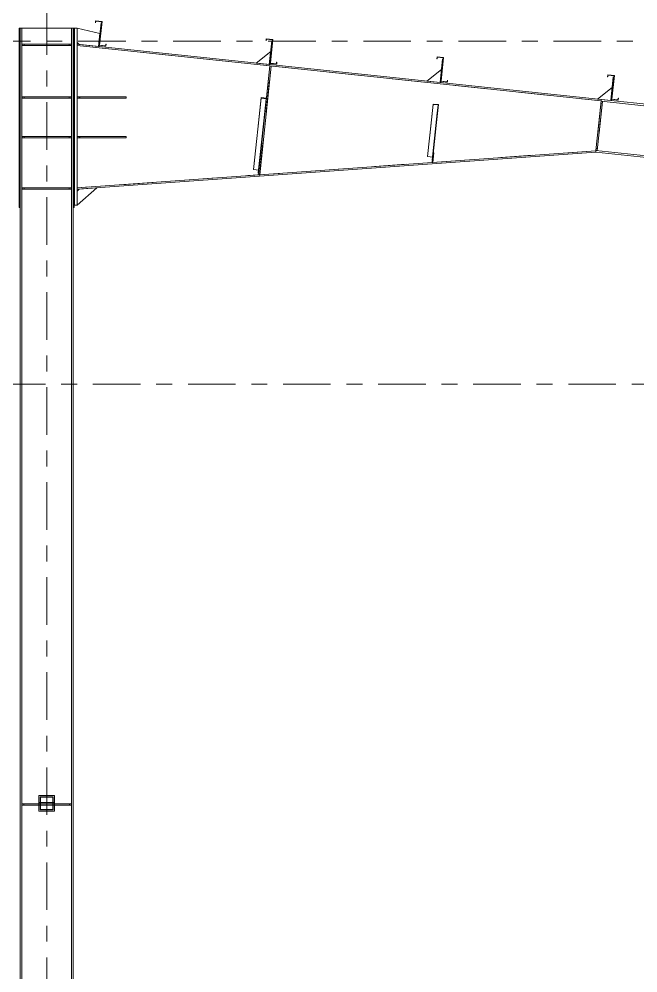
# Model space of a CAD drawing. Header units: millimetres. Extents: x -79 to 743, y -408 to 166.
# Drawn here: x 320.4 to 359.5, y -317.4 to -257.2 of the extents above; entities that cross this region are included whole.
import ezdxf

# ---------------------------------------------------------------- set-up
doc = ezdxf.new("R2010")
doc.units = ezdxf.units.MM
for name, pattern in [('XKITLINE00', [0]), ('XKITLINE02', [4, 2, -2]), ('XKITLINE03', [6, 3, -1, 1, -1])]:
    doc.linetypes.add(name, pattern=pattern)
doc.layers.add('Part', color=2, linetype='Continuous', lineweight=0)
doc.layers.add('S-grid', color=1, linetype='Continuous', lineweight=0)

# ---------------------------------------------------------------- blocks, each defined once
blk = doc.blocks.new('*A260')
at = {"layer": 'Part'}
blk.add_hatch(color=3, dxfattribs=at).paths.add_polyline_path([(335.697, -262.166), (335.701, -262.133), (336.032, -262.168), (335.964, -262.813), (335.948, -262.812), (336.012, -262.199)], flags=17)
blk = doc.blocks.new('*A261')
at = {"layer": 'Part'}
blk.add_hatch(color=3, dxfattribs=at).paths.add_polyline_path([(346.549, -262.563), (346.552, -262.537), (346.883, -262.572), (346.828, -263.093), (346.812, -263.091), (346.864, -262.596)], flags=17)
blk = doc.blocks.new('*A272')
at = {"layer": 'Part'}
h = blk.add_hatch(color=3, dxfattribs=at)
h.paths.add_polyline_path([(321.751, -307.105), (321.751, -306.272), (322.584, -306.272), (322.584, -307.105)], flags=17)
h.paths.add_polyline_path([(321.784, -306.305), (321.784, -307.072), (322.551, -307.072), (322.551, -306.305)])
blk = doc.blocks.new('*A291')
at = {"layer": 'Part'}
blk.add_hatch(color=3, dxfattribs=at).paths.add_polyline_path([(358.213, -262.267), (358.224, -262.157), (358.239, -262.159), (358.226, -262.283), (357.812, -262.239), (357.969, -260.746), (357.585, -260.706), (357.573, -260.815), (357.558, -260.813), (357.571, -260.689), (357.986, -260.733), (357.828, -262.226)], flags=17)
blk = doc.blocks.new('*A292')
at = {"layer": 'Part'}
blk.add_hatch(color=3, dxfattribs=at).paths.add_polyline_path([(358.213, -262.267), (358.224, -262.157), (358.239, -262.159), (358.226, -262.283), (357.812, -262.239), (357.969, -260.746), (357.585, -260.706), (357.573, -260.815), (357.558, -260.813), (357.571, -260.689), (357.986, -260.733), (357.828, -262.226)], flags=17)
blk = doc.blocks.new('*A293')
at = {"layer": 'Part'}
blk.add_hatch(color=3, dxfattribs=at).paths.add_polyline_path([(347.439, -261.13), (347.451, -261.021), (347.466, -261.022), (347.452, -261.147), (347.038, -261.103), (347.196, -259.61), (346.811, -259.569), (346.8, -259.679), (346.785, -259.677), (346.798, -259.553), (347.212, -259.596), (347.055, -261.09)], flags=17)
blk = doc.blocks.new('*A294')
at = {"layer": 'Part'}
blk.add_hatch(color=3, dxfattribs=at).paths.add_polyline_path([(347.439, -261.13), (347.451, -261.021), (347.466, -261.022), (347.452, -261.147), (347.038, -261.103), (347.196, -259.61), (346.811, -259.569), (346.8, -259.679), (346.785, -259.677), (346.798, -259.553), (347.212, -259.596), (347.055, -261.09)], flags=17)
blk = doc.blocks.new('*A295')
at = {"layer": 'Part'}
blk.add_hatch(color=3, dxfattribs=at).paths.add_polyline_path([(336.666, -259.994), (336.677, -259.885), (336.692, -259.886), (336.679, -260.01), (336.264, -259.967), (336.422, -258.473), (336.037, -258.433), (336.026, -258.542), (336.011, -258.541), (336.024, -258.416), (336.438, -258.46), (336.281, -259.953)], flags=17)
blk = doc.blocks.new('*A296')
at = {"layer": 'Part'}
blk.add_hatch(color=3, dxfattribs=at).paths.add_polyline_path([(336.666, -259.994), (336.677, -259.885), (336.692, -259.886), (336.679, -260.01), (336.264, -259.967), (336.422, -258.473), (336.037, -258.433), (336.026, -258.542), (336.011, -258.541), (336.024, -258.416), (336.438, -258.46), (336.281, -259.953)], flags=17)
blk = doc.blocks.new('*A297')
at = {"layer": 'Part'}
blk.add_hatch(color=3, dxfattribs=at).paths.add_polyline_path([(325.892, -258.858), (325.903, -258.748), (325.918, -258.75), (325.905, -258.874), (325.491, -258.83), (325.648, -257.337), (325.264, -257.296), (325.252, -257.406), (325.237, -257.404), (325.251, -257.28), (325.665, -257.324), (325.507, -258.817)], flags=17)
blk = doc.blocks.new('*A298')
at = {"layer": 'Part'}
blk.add_hatch(color=3, dxfattribs=at).paths.add_polyline_path([(325.892, -258.858), (325.903, -258.748), (325.918, -258.75), (325.905, -258.874), (325.491, -258.83), (325.648, -257.337), (325.264, -257.296), (325.252, -257.406), (325.237, -257.404), (325.251, -257.28), (325.665, -257.324), (325.507, -258.817)], flags=17)
blk = doc.blocks.new('*A1016')
at = {"layer": 'S-grid', "color": 1, "linetype": 'XKITLINE03', "lineweight": 0}
blk.add_line((234.152, -258.564), (410.183, -258.564), dxfattribs=at)
blk = doc.blocks.new('*A1017')
at = {"layer": 'S-grid', "color": 1, "linetype": 'XKITLINE03', "lineweight": 0}
blk.add_line((-34.916, -280.23), (524.159, -280.23), dxfattribs=at)
blk = doc.blocks.new('*A1292')
at = {"layer": 'S-grid', "color": 1, "linetype": 'XKITLINE03', "lineweight": 0}
blk.add_line((322.167, -373.42), (322.167, -231.897), dxfattribs=at)
blk = doc.blocks.new('*A1296')
at = {"layer": 'Part', "color": 7, "linetype": 'XKITLINE02', "lineweight": 0}
for p, q in [((357.155, -262.363), (356.828, -265.462)), ((357.158, -262.338), (357.167, -262.255)), ((429.8, -269.916), (429.451, -273.231)), ((422.095, -272.455), (421.763, -272.42)), ((422.106, -272.348), (421.775, -272.313))]:
    blk.add_line(p, q, dxfattribs=at)
at = {"layer": 'Part', "color": 2, "linetype": 'XKITLINE00', "lineweight": 0}
for p, q in [((357.158, -262.338), (357.155, -262.363)), ((429.789, -270.024), (357.155, -262.363)), ((357.167, -262.255), (429.8, -269.916)), ((356.828, -265.462), (356.817, -265.57)), ((421.763, -272.42), (356.817, -265.57)), ((421.775, -272.313), (356.828, -265.462)), ((429.451, -273.231), (422.095, -272.455)), ((429.462, -273.124), (422.106, -272.348))]:
    blk.add_line(p, q, dxfattribs=at)
blk = doc.blocks.new('*A1342')
at = {"layer": 'Part', "color": 2, "linetype": 'XKITLINE00', "lineweight": 0}
for p, q in [((320.501, -257.746), (323.834, -257.746)), ((320.609, -257.746), (320.609, -306.73)), ((323.726, -257.746), (323.726, -306.73)), ((320.501, -269.08), (320.501, -355.272)), ((323.834, -269.08), (323.834, -355.272)), ((320.609, -306.814), (320.609, -355.272)), ((323.726, -306.814), (323.726, -355.272))]:
    blk.add_line(p, q, dxfattribs=at)
at = {"layer": 'Part', "color": 7, "linetype": 'XKITLINE02', "lineweight": 0}
for p, q in [((320.501, -269.08), (320.501, -257.746)), ((323.834, -257.746), (323.834, -269.08)), ((320.609, -306.73), (320.609, -306.814)), ((323.726, -306.73), (323.726, -306.814))]:
    blk.add_line(p, q, dxfattribs=at)
blk = doc.blocks.new('*A1343')
at = {"layer": 'Part', "color": 2, "linetype": 'XKITLINE00', "lineweight": 0}
for p, q in [((324.084, -267.83), (356.811, -265.487)), ((356.817, -265.57), (324.09, -267.913)), ((356.811, -265.487), (356.817, -265.57)), ((324.084, -267.83), (324.09, -267.913))]:
    blk.add_line(p, q, dxfattribs=at)
blk = doc.blocks.new('*A1344')
at = {"layer": 'Part', "color": 2, "linetype": 'XKITLINE00', "lineweight": 0}
for p, q in [((324.084, -258.85), (324.093, -258.767)), ((357.158, -262.338), (324.084, -258.85)), ((357.167, -262.255), (324.093, -258.767)), ((357.167, -262.255), (357.158, -262.338))]:
    blk.add_line(p, q, dxfattribs=at)
blk = doc.blocks.new('*A1345')
at = {"layer": 'Part', "color": 7, "linetype": 'XKITLINE02', "lineweight": 0}
for p, q in [((324.084, -267.83), (324.084, -258.85)), ((324.084, -258.85), (357.158, -262.338)), ((357.158, -262.338), (356.826, -265.486)), ((356.811, -265.487), (324.084, -267.83))]:
    blk.add_line(p, q, dxfattribs=at)
at = {"layer": 'Part', "color": 2, "linetype": 'XKITLINE00', "lineweight": 0}
blk.add_line((356.826, -265.486), (356.811, -265.487), dxfattribs=at)
blk = doc.blocks.new('*A1346')
at = {"layer": 'Part', "color": 2, "linetype": 'XKITLINE00', "lineweight": 0}
for p, q in [((325.528, -258.08), (324.084, -257.746)), ((324.208, -258.779), (324.084, -258.641))]:
    blk.add_line(p, q, dxfattribs=at)
at = {"layer": 'Part', "color": 7, "linetype": 'XKITLINE02', "lineweight": 0}
for p, q in [((324.084, -258.641), (324.084, -257.746)), ((325.528, -258.08), (325.441, -258.909)), ((325.441, -258.909), (324.208, -258.779))]:
    blk.add_line(p, q, dxfattribs=at)
blk = doc.blocks.new('*A1347')
at = {"layer": 'Part', "color": 2, "linetype": 'XKITLINE00', "lineweight": 0}
for p, q in [((320.617, -262.08), (323.717, -262.08)), ((320.617, -262.08), (320.617, -262.163)), ((323.717, -262.163), (320.617, -262.163)), ((323.717, -262.08), (323.717, -262.163))]:
    blk.add_line(p, q, dxfattribs=at)
at = {"layer": 'Part', "color": 7, "linetype": 'XKITLINE02', "lineweight": 0}
for p, q in [((320.742, -262.163), (320.742, -262.08)), ((323.592, -262.163), (323.592, -262.08))]:
    blk.add_line(p, q, dxfattribs=at)
blk = doc.blocks.new('*A1348')
at = {"layer": 'Part', "color": 7, "linetype": 'XKITLINE02', "lineweight": 0}
for p, q in [((323.717, -262.08), (320.617, -262.08)), ((320.617, -262.163), (320.617, -262.08)), ((323.717, -262.163), (320.617, -262.163)), ((320.742, -262.08), (320.742, -262.163)), ((323.592, -262.163), (323.592, -262.08)), ((323.717, -262.08), (323.717, -262.163))]:
    blk.add_line(p, q, dxfattribs=at)
blk = doc.blocks.new('*A1349')
at = {"layer": 'Part', "color": 2, "linetype": 'XKITLINE00', "lineweight": 0}
for p, q in [((320.617, -264.58), (323.717, -264.58)), ((320.617, -264.58), (320.617, -264.663)), ((323.717, -264.663), (320.617, -264.663)), ((323.717, -264.58), (323.717, -264.663))]:
    blk.add_line(p, q, dxfattribs=at)
at = {"layer": 'Part', "color": 7, "linetype": 'XKITLINE02', "lineweight": 0}
for p, q in [((320.742, -264.663), (320.742, -264.58)), ((323.592, -264.663), (323.592, -264.58))]:
    blk.add_line(p, q, dxfattribs=at)
blk = doc.blocks.new('*A1350')
at = {"layer": 'Part', "color": 7, "linetype": 'XKITLINE02', "lineweight": 0}
for p, q in [((323.717, -264.58), (320.617, -264.58)), ((320.617, -264.663), (320.617, -264.58)), ((323.717, -264.663), (320.617, -264.663)), ((320.742, -264.58), (320.742, -264.663)), ((323.592, -264.663), (323.592, -264.58)), ((323.717, -264.58), (323.717, -264.663))]:
    blk.add_line(p, q, dxfattribs=at)
blk = doc.blocks.new('*A1351')
at = {"layer": 'Part', "color": 2, "linetype": 'XKITLINE00', "lineweight": 0}
for p, q in [((327.184, -262.08), (324.084, -262.08)), ((327.184, -262.163), (324.084, -262.163)), ((324.251, -262.163), (324.251, -262.08)), ((327.184, -262.08), (327.184, -262.163))]:
    blk.add_line(p, q, dxfattribs=at)
at = {"layer": 'Part', "color": 7, "linetype": 'XKITLINE02', "lineweight": 0}
for p, q in [((324.084, -262.08), (324.084, -262.163)), ((324.209, -262.163), (324.209, -262.08))]:
    blk.add_line(p, q, dxfattribs=at)
blk = doc.blocks.new('*A1352')
at = {"layer": 'Part', "color": 2, "linetype": 'XKITLINE00', "lineweight": 0}
for p, q in [((327.184, -264.58), (324.084, -264.58)), ((327.184, -264.663), (324.084, -264.663)), ((324.251, -264.663), (324.251, -264.58)), ((327.184, -264.58), (327.184, -264.663))]:
    blk.add_line(p, q, dxfattribs=at)
at = {"layer": 'Part', "color": 7, "linetype": 'XKITLINE02', "lineweight": 0}
for p, q in [((324.084, -264.58), (324.084, -264.663)), ((324.209, -264.663), (324.209, -264.58))]:
    blk.add_line(p, q, dxfattribs=at)
blk = doc.blocks.new('*A1353')
at = {"layer": 'Part', "color": 7, "linetype": 'XKITLINE02', "lineweight": 0}
for p, q in [((324.084, -262.163), (324.084, -262.08)), ((324.084, -262.08), (327.184, -262.08)), ((327.184, -262.163), (324.084, -262.163)), ((324.209, -262.163), (324.209, -262.08)), ((324.251, -262.163), (324.251, -262.08)), ((327.184, -262.163), (327.184, -262.08))]:
    blk.add_line(p, q, dxfattribs=at)
blk = doc.blocks.new('*A1354')
at = {"layer": 'Part', "color": 7, "linetype": 'XKITLINE02', "lineweight": 0}
for p, q in [((324.084, -264.663), (324.084, -264.58)), ((324.084, -264.58), (327.184, -264.58)), ((327.184, -264.663), (324.084, -264.663)), ((324.209, -264.663), (324.209, -264.58)), ((324.251, -264.663), (324.251, -264.58)), ((327.184, -264.663), (327.184, -264.58))]:
    blk.add_line(p, q, dxfattribs=at)
blk = doc.blocks.new('*A1355')
at = {"layer": 'Part', "color": 2, "linetype": 'XKITLINE00', "lineweight": 0}
for p, q in [((325.331, -267.824), (324.084, -268.913)), ((324.209, -267.905), (324.084, -268.039))]:
    blk.add_line(p, q, dxfattribs=at)
at = {"layer": 'Part', "color": 7, "linetype": 'XKITLINE02', "lineweight": 0}
for p, q in [((325.331, -267.824), (324.209, -267.905)), ((324.084, -268.039), (324.084, -268.913))]:
    blk.add_line(p, q, dxfattribs=at)
blk = doc.blocks.new('*A1361')
at = {"layer": 'Part', "color": 2, "linetype": 'XKITLINE00', "lineweight": 0}
for p, q in [((335.697, -262.166), (335.221, -266.68)), ((336.032, -262.168), (335.569, -266.563)), ((335.697, -262.166), (335.701, -262.133)), ((336.012, -262.199), (335.697, -262.166)), ((335.701, -262.133), (336.032, -262.168)), ((335.948, -262.812), (336.012, -262.199)), ((335.948, -262.812), (335.519, -266.875)), ((335.948, -262.812), (335.964, -262.813)), ((335.221, -266.68), (335.536, -266.713)), ((335.519, -266.875), (335.536, -266.876))]:
    blk.add_line(p, q, dxfattribs=at)
at = {"layer": 'Part', "color": 7, "linetype": 'XKITLINE02', "lineweight": 0}
for p, q in [((335.554, -266.706), (335.222, -266.671)), ((335.569, -266.563), (335.536, -266.876))]:
    blk.add_line(p, q, dxfattribs=at)
blk = doc.blocks.new('*A1362')
at = {"layer": 'Part', "color": 7, "linetype": 'XKITLINE02', "lineweight": 0}
for p, q in [((335.701, -262.133), (335.221, -266.68)), ((336.012, -262.199), (335.519, -266.875)), ((335.536, -266.876), (336.032, -262.168)), ((335.221, -266.68), (335.536, -266.713)), ((335.222, -266.671), (335.554, -266.706)), ((335.519, -266.875), (335.536, -266.876))]:
    blk.add_line(p, q, dxfattribs=at)
blk = doc.blocks.new('*A1363')
at = {"layer": 'Part', "color": 2, "linetype": 'XKITLINE00', "lineweight": 0}
blk.add_line((336.302, -259.217), (335.386, -259.958), dxfattribs=at)
at = {"layer": 'Part', "color": 7, "linetype": 'XKITLINE02', "lineweight": 0}
for p, q in [((336.214, -260.045), (336.302, -259.217)), ((335.386, -259.958), (336.214, -260.045))]:
    blk.add_line(p, q, dxfattribs=at)
blk = doc.blocks.new('*A1364')
at = {"layer": 'Part', "color": 2, "linetype": 'XKITLINE00', "lineweight": 0}
for p, q in [((336.372, -258.554), (336.214, -260.045)), ((336.413, -258.558), (336.372, -258.554)), ((336.264, -259.967), (336.256, -260.05))]:
    blk.add_line(p, q, dxfattribs=at)
at = {"layer": 'Part', "color": 7, "linetype": 'XKITLINE02', "lineweight": 0}
for p, q in [((336.264, -259.967), (336.413, -258.558)), ((336.256, -260.05), (336.214, -260.045))]:
    blk.add_line(p, q, dxfattribs=at)
blk = doc.blocks.new('*A1365')
at = {"layer": 'Part', "color": 7, "linetype": 'XKITLINE02', "lineweight": 0}
for p, q in [((336.247, -260.132), (335.521, -267.011)), ((335.604, -267.02), (336.33, -260.141)), ((336.33, -260.141), (336.247, -260.132)), ((335.521, -267.011), (335.604, -267.02)), ((335.535, -266.887), (335.617, -266.896))]:
    blk.add_line(p, q, dxfattribs=at)
blk = doc.blocks.new('*A1366')
at = {"layer": 'Part', "color": 2, "linetype": 'XKITLINE00', "lineweight": 0}
for p, q in [((336.33, -260.141), (335.606, -267.005)), ((336.247, -260.132), (336.032, -262.168)), ((335.569, -266.563), (335.521, -267.011))]:
    blk.add_line(p, q, dxfattribs=at)
at = {"layer": 'Part', "color": 7, "linetype": 'XKITLINE02', "lineweight": 0}
for p, q in [((336.33, -260.141), (336.247, -260.132)), ((336.032, -262.168), (335.569, -266.563)), ((335.604, -267.02), (335.521, -267.011)), ((335.535, -266.887), (335.617, -266.896)), ((335.606, -267.005), (335.604, -267.02))]:
    blk.add_line(p, q, dxfattribs=at)
blk = doc.blocks.new('*A1367')
at = {"layer": 'Part', "color": 2, "linetype": 'XKITLINE00', "lineweight": 0}
for p, q in [((346.549, -262.563), (346.201, -265.858)), ((346.883, -262.572), (346.541, -265.817)), ((346.549, -262.563), (346.552, -262.537)), ((346.864, -262.596), (346.549, -262.563)), ((346.552, -262.537), (346.883, -262.572)), ((346.812, -263.091), (346.495, -266.091)), ((346.812, -263.091), (346.864, -262.596)), ((346.812, -263.091), (346.828, -263.093)), ((346.201, -265.858), (346.516, -265.891)), ((346.495, -266.091), (346.512, -266.093))]:
    blk.add_line(p, q, dxfattribs=at)
at = {"layer": 'Part', "color": 7, "linetype": 'XKITLINE02', "lineweight": 0}
for p, q in [((346.534, -265.882), (346.202, -265.847)), ((346.541, -265.817), (346.512, -266.093))]:
    blk.add_line(p, q, dxfattribs=at)
blk = doc.blocks.new('*A1368')
at = {"layer": 'Part', "color": 2, "linetype": 'XKITLINE00', "lineweight": 0}
blk.add_line((357.849, -261.489), (356.933, -262.231), dxfattribs=at)
at = {"layer": 'Part', "color": 7, "linetype": 'XKITLINE02', "lineweight": 0}
for p, q in [((357.761, -262.318), (357.849, -261.489)), ((356.933, -262.231), (357.761, -262.318))]:
    blk.add_line(p, q, dxfattribs=at)
blk = doc.blocks.new('*A1369')
at = {"layer": 'Part', "color": 2, "linetype": 'XKITLINE00', "lineweight": 0}
for p, q in [((357.919, -260.826), (357.761, -262.318)), ((357.96, -260.831), (357.919, -260.826)), ((357.812, -262.239), (357.803, -262.322))]:
    blk.add_line(p, q, dxfattribs=at)
at = {"layer": 'Part', "color": 7, "linetype": 'XKITLINE02', "lineweight": 0}
for p, q in [((357.812, -262.239), (357.96, -260.831)), ((357.803, -262.322), (357.761, -262.318))]:
    blk.add_line(p, q, dxfattribs=at)
blk = doc.blocks.new('*A1370')
at = {"layer": 'Part', "color": 2, "linetype": 'XKITLINE00', "lineweight": 0}
blk.add_line((347.075, -260.353), (346.159, -261.094), dxfattribs=at)
at = {"layer": 'Part', "color": 7, "linetype": 'XKITLINE02', "lineweight": 0}
for p, q in [((346.988, -261.182), (347.075, -260.353)), ((346.159, -261.094), (346.988, -261.182))]:
    blk.add_line(p, q, dxfattribs=at)
blk = doc.blocks.new('*A1371')
at = {"layer": 'Part', "color": 2, "linetype": 'XKITLINE00', "lineweight": 0}
for p, q in [((347.145, -259.69), (346.988, -261.182)), ((347.187, -259.694), (347.145, -259.69)), ((347.038, -261.103), (347.029, -261.186))]:
    blk.add_line(p, q, dxfattribs=at)
at = {"layer": 'Part', "color": 7, "linetype": 'XKITLINE02', "lineweight": 0}
for p, q in [((347.038, -261.103), (347.187, -259.694)), ((347.029, -261.186), (346.988, -261.182))]:
    blk.add_line(p, q, dxfattribs=at)
blk = doc.blocks.new('*A1372')
at = {"layer": 'Part', "color": 7, "linetype": 'XKITLINE02', "lineweight": 0}
for p, q in [((346.563, -265.604), (346.498, -266.225)), ((346.605, -265.608), (346.563, -265.604)), ((346.511, -266.101), (346.552, -266.105)), ((346.539, -266.23), (346.605, -265.608)), ((346.498, -266.225), (346.539, -266.23))]:
    blk.add_line(p, q, dxfattribs=at)
blk = doc.blocks.new('*A1373')
at = {"layer": 'Part', "color": 7, "linetype": 'XKITLINE02', "lineweight": 0}
for p, q in [((346.541, -265.817), (346.563, -265.604)), ((346.511, -266.101), (346.552, -266.105)), ((346.539, -266.23), (346.498, -266.225)), ((346.54, -266.222), (346.539, -266.23))]:
    blk.add_line(p, q, dxfattribs=at)
at = {"layer": 'Part', "color": 2, "linetype": 'XKITLINE00', "lineweight": 0}
for p, q in [((346.563, -265.604), (346.605, -265.608)), ((346.541, -265.817), (346.498, -266.225)), ((346.605, -265.608), (346.54, -266.222))]:
    blk.add_line(p, q, dxfattribs=at)
blk = doc.blocks.new('*A1374')
at = {"layer": 'Part', "color": 7, "linetype": 'XKITLINE02', "lineweight": 0}
for p, q in [((346.552, -262.537), (346.201, -265.858)), ((346.512, -266.093), (346.883, -262.572)), ((346.864, -262.596), (346.495, -266.091)), ((346.201, -265.858), (346.516, -265.891)), ((346.202, -265.847), (346.534, -265.882)), ((346.495, -266.091), (346.512, -266.093))]:
    blk.add_line(p, q, dxfattribs=at)
blk = doc.blocks.new('*A1375')
at = {"layer": 'Part', "color": 2, "linetype": 'XKITLINE00', "lineweight": 0}
for p, q in [((356.828, -265.462), (357.155, -262.363)), ((357.238, -262.372), (356.911, -265.471))]:
    blk.add_line(p, q, dxfattribs=at)
at = {"layer": 'Part', "color": 7, "linetype": 'XKITLINE02', "lineweight": 0}
for p, q in [((357.142, -262.487), (357.225, -262.496)), ((357.155, -262.363), (357.238, -262.372)), ((356.828, -265.462), (356.911, -265.471)), ((356.842, -265.338), (356.924, -265.347))]:
    blk.add_line(p, q, dxfattribs=at)
blk = doc.blocks.new('*A1376')
at = {"layer": 'Part', "color": 7, "linetype": 'XKITLINE02', "lineweight": 0}
for p, q in [((357.155, -262.363), (356.828, -265.462)), ((357.238, -262.372), (356.911, -265.471)), ((357.142, -262.487), (357.225, -262.496)), ((357.155, -262.363), (357.238, -262.372)), ((356.911, -265.471), (356.828, -265.462)), ((356.924, -265.347), (356.842, -265.338))]:
    blk.add_line(p, q, dxfattribs=at)
blk = doc.blocks.new('*A1404')
at = {"layer": 'Part', "color": 2, "linetype": 'XKITLINE00', "lineweight": 0}
for p, q in [((321.751, -306.272), (321.751, -307.105)), ((321.751, -306.272), (322.584, -306.272)), ((321.784, -307.072), (321.784, -306.305)), ((321.784, -306.305), (322.551, -306.305)), ((322.551, -306.305), (322.551, -307.072)), ((322.584, -306.272), (322.584, -307.105)), ((322.584, -307.105), (321.751, -307.105)), ((322.551, -307.072), (321.784, -307.072))]:
    blk.add_line(p, q, dxfattribs=at)
blk = doc.blocks.new('*A1405')
at = {"layer": 'Part', "color": 2, "linetype": 'XKITLINE00', "lineweight": 0}
for p, q in [((321.667, -306.73), (320.609, -306.73)), ((320.609, -306.814), (320.609, -306.73)), ((321.667, -306.814), (320.609, -306.814)), ((323.726, -306.73), (322.667, -306.73)), ((323.726, -306.814), (322.667, -306.814)), ((323.726, -306.73), (323.726, -306.814))]:
    blk.add_line(p, q, dxfattribs=at)
at = {"layer": 'Part', "color": 7, "linetype": 'XKITLINE02', "lineweight": 0}
for p, q in [((320.734, -306.814), (320.734, -306.73)), ((322.667, -306.73), (321.667, -306.73)), ((322.667, -306.814), (321.667, -306.814)), ((323.601, -306.814), (323.601, -306.73))]:
    blk.add_line(p, q, dxfattribs=at)
blk = doc.blocks.new('*A1406')
at = {"layer": 'Part', "color": 7, "linetype": 'XKITLINE02', "lineweight": 0}
for p, q in [((321.667, -306.73), (321.667, -306.647)), ((321.667, -306.647), (322.667, -306.647)), ((322.667, -306.73), (321.667, -306.73)), ((322.667, -306.647), (322.667, -306.73))]:
    blk.add_line(p, q, dxfattribs=at)
blk = doc.blocks.new('*A1407')
at = {"layer": 'Part', "color": 2, "linetype": 'XKITLINE00', "lineweight": 0}
for p, q in [((322.667, -306.189), (321.667, -306.189)), ((321.667, -306.189), (321.667, -307.189)), ((322.667, -307.189), (322.667, -306.189)), ((321.667, -307.189), (322.667, -307.189))]:
    blk.add_line(p, q, dxfattribs=at)
blk = doc.blocks.new('*A1408')
at = {"layer": 'Part', "color": 7, "linetype": 'XKITLINE02', "lineweight": 0}
for p, q in [((323.726, -306.73), (320.609, -306.73)), ((320.609, -306.814), (320.609, -306.73)), ((323.726, -306.814), (320.609, -306.814)), ((320.734, -306.73), (320.734, -306.814)), ((323.601, -306.814), (323.601, -306.73)), ((323.726, -306.73), (323.726, -306.814))]:
    blk.add_line(p, q, dxfattribs=at)
blk = doc.blocks.new('*A1409')
at = {"layer": 'Part', "color": 7, "linetype": 'XKITLINE02', "lineweight": 0}
for p, q in [((321.667, -306.647), (321.667, -306.73)), ((322.667, -306.647), (321.667, -306.647)), ((321.667, -306.73), (322.667, -306.73)), ((322.667, -306.73), (322.667, -306.647))]:
    blk.add_line(p, q, dxfattribs=at)
blk = doc.blocks.new('*A1410')
at = {"layer": 'Part', "color": 7, "linetype": 'XKITLINE02', "lineweight": 0}
for p, q in [((321.667, -306.189), (322.667, -306.189)), ((321.667, -307.189), (321.667, -306.189)), ((322.667, -306.189), (322.667, -307.189)), ((322.667, -307.189), (321.667, -307.189))]:
    blk.add_line(p, q, dxfattribs=at)
blk = doc.blocks.new('*A1411')
at = {"layer": 'Part', "color": 7, "linetype": 'XKITLINE02', "lineweight": 0}
for p, q in [((322.584, -306.272), (321.751, -306.272)), ((321.751, -306.272), (321.751, -307.105)), ((321.784, -307.072), (321.784, -306.305)), ((321.784, -306.305), (322.551, -306.305)), ((322.551, -306.305), (322.551, -307.072)), ((322.584, -307.105), (322.584, -306.272)), ((321.751, -307.105), (322.584, -307.105)), ((322.551, -307.072), (321.784, -307.072))]:
    blk.add_line(p, q, dxfattribs=at)
blk = doc.blocks.new('*A1427')
at = {"layer": 'Part', "color": 2, "linetype": 'XKITLINE00', "lineweight": 0}
for p, q in [((323.901, -257.746), (323.834, -257.746)), ((323.834, -257.746), (323.834, -269.08)), ((323.901, -257.746), (323.901, -269.08)), ((323.834, -269.08), (323.901, -269.08))]:
    blk.add_line(p, q, dxfattribs=at)
blk = doc.blocks.new('*A1428')
at = {"layer": 'Part', "color": 2, "linetype": 'XKITLINE00', "lineweight": 0}
for p, q in [((320.501, -257.746), (320.434, -257.746)), ((320.434, -257.746), (320.434, -269.08)), ((320.501, -257.746), (320.501, -269.08)), ((320.434, -269.08), (320.501, -269.08))]:
    blk.add_line(p, q, dxfattribs=at)
blk = doc.blocks.new('*A1429')
at = {"layer": 'Part', "color": 2, "linetype": 'XKITLINE00', "lineweight": 0}
for p, q in [((323.917, -268.913), (323.917, -257.746)), ((323.917, -257.746), (324.084, -257.746)), ((324.084, -257.746), (324.084, -268.913)), ((324.084, -268.913), (323.917, -268.913))]:
    blk.add_line(p, q, dxfattribs=at)
blk = doc.blocks.new('*A1433')
at = {"layer": 'Part', "color": 2, "linetype": 'XKITLINE00', "lineweight": 0}
for p, q in [((320.617, -258.767), (323.717, -258.767)), ((320.617, -258.767), (320.617, -258.85)), ((323.717, -258.85), (320.617, -258.85)), ((323.717, -258.767), (323.717, -258.85))]:
    blk.add_line(p, q, dxfattribs=at)
at = {"layer": 'Part', "color": 7, "linetype": 'XKITLINE02', "lineweight": 0}
for p, q in [((320.742, -258.85), (320.742, -258.767)), ((323.592, -258.85), (323.592, -258.767))]:
    blk.add_line(p, q, dxfattribs=at)
blk = doc.blocks.new('*A1434')
at = {"layer": 'Part', "color": 7, "linetype": 'XKITLINE02', "lineweight": 0}
for p, q in [((323.717, -258.767), (320.617, -258.767)), ((320.617, -258.85), (320.617, -258.767)), ((323.717, -258.85), (320.617, -258.85)), ((320.742, -258.767), (320.742, -258.85)), ((323.592, -258.85), (323.592, -258.767)), ((323.717, -258.767), (323.717, -258.85))]:
    blk.add_line(p, q, dxfattribs=at)
blk = doc.blocks.new('*A1435')
at = {"layer": 'Part', "color": 2, "linetype": 'XKITLINE00', "lineweight": 0}
for p, q in [((320.617, -267.83), (323.717, -267.83)), ((320.617, -267.83), (320.617, -267.913)), ((323.717, -267.913), (320.617, -267.913)), ((323.717, -267.83), (323.717, -267.913))]:
    blk.add_line(p, q, dxfattribs=at)
at = {"layer": 'Part', "color": 7, "linetype": 'XKITLINE02', "lineweight": 0}
for p, q in [((320.742, -267.913), (320.742, -267.83)), ((323.592, -267.913), (323.592, -267.83))]:
    blk.add_line(p, q, dxfattribs=at)
blk = doc.blocks.new('*A1436')
at = {"layer": 'Part', "color": 7, "linetype": 'XKITLINE02', "lineweight": 0}
for p, q in [((323.717, -267.83), (320.617, -267.83)), ((320.617, -267.913), (320.617, -267.83)), ((323.717, -267.913), (320.617, -267.913)), ((320.742, -267.83), (320.742, -267.913)), ((323.592, -267.913), (323.592, -267.83)), ((323.717, -267.83), (323.717, -267.913))]:
    blk.add_line(p, q, dxfattribs=at)
blk = doc.blocks.new('*A1467')
at = {"layer": 'Part', "color": 2, "linetype": 'XKITLINE00', "lineweight": 0}
for p, q in [((357.558, -260.813), (357.571, -260.689)), ((357.571, -260.689), (357.986, -260.733)), ((357.585, -260.706), (357.573, -260.815)), ((357.969, -260.746), (357.585, -260.706)), ((357.812, -262.239), (357.969, -260.746)), ((357.986, -260.733), (357.828, -262.226)), ((357.573, -260.815), (357.558, -260.813)), ((358.226, -262.283), (357.812, -262.239)), ((357.828, -262.226), (358.213, -262.267)), ((358.213, -262.267), (358.224, -262.157)), ((358.224, -262.157), (358.239, -262.159)), ((358.239, -262.159), (358.226, -262.283))]:
    blk.add_line(p, q, dxfattribs=at)
blk = doc.blocks.new('*A1468')
at = {"layer": 'Part', "color": 2, "linetype": 'XKITLINE00', "lineweight": 0}
for p, q in [((357.558, -260.813), (357.571, -260.689)), ((357.571, -260.689), (357.986, -260.733)), ((357.585, -260.706), (357.573, -260.815)), ((357.969, -260.746), (357.585, -260.706)), ((357.812, -262.239), (357.969, -260.746)), ((357.986, -260.733), (357.828, -262.226)), ((357.573, -260.815), (357.558, -260.813)), ((358.226, -262.283), (357.812, -262.239)), ((357.828, -262.226), (358.213, -262.267)), ((358.213, -262.267), (358.224, -262.157)), ((358.224, -262.157), (358.239, -262.159)), ((358.239, -262.159), (358.226, -262.283))]:
    blk.add_line(p, q, dxfattribs=at)
blk = doc.blocks.new('*A1469')
at = {"layer": 'Part', "color": 2, "linetype": 'XKITLINE00', "lineweight": 0}
for p, q in [((346.785, -259.677), (346.798, -259.553)), ((346.798, -259.553), (347.212, -259.596)), ((346.811, -259.569), (346.8, -259.679)), ((347.196, -259.61), (346.811, -259.569)), ((346.8, -259.679), (346.785, -259.677)), ((347.038, -261.103), (347.196, -259.61)), ((347.212, -259.596), (347.055, -261.09)), ((347.452, -261.147), (347.038, -261.103)), ((347.055, -261.09), (347.439, -261.13)), ((347.439, -261.13), (347.451, -261.021)), ((347.451, -261.021), (347.466, -261.022)), ((347.466, -261.022), (347.452, -261.147))]:
    blk.add_line(p, q, dxfattribs=at)
blk = doc.blocks.new('*A1470')
at = {"layer": 'Part', "color": 2, "linetype": 'XKITLINE00', "lineweight": 0}
for p, q in [((346.785, -259.677), (346.798, -259.553)), ((346.798, -259.553), (347.212, -259.596)), ((346.811, -259.569), (346.8, -259.679)), ((347.196, -259.61), (346.811, -259.569)), ((346.8, -259.679), (346.785, -259.677)), ((347.038, -261.103), (347.196, -259.61)), ((347.212, -259.596), (347.055, -261.09)), ((347.452, -261.147), (347.038, -261.103)), ((347.055, -261.09), (347.439, -261.13)), ((347.439, -261.13), (347.451, -261.021)), ((347.451, -261.021), (347.466, -261.022)), ((347.466, -261.022), (347.452, -261.147))]:
    blk.add_line(p, q, dxfattribs=at)
blk = doc.blocks.new('*A1471')
at = {"layer": 'Part', "color": 2, "linetype": 'XKITLINE00', "lineweight": 0}
for p, q in [((336.011, -258.541), (336.024, -258.416)), ((336.026, -258.542), (336.011, -258.541)), ((336.024, -258.416), (336.438, -258.46)), ((336.037, -258.433), (336.026, -258.542)), ((336.422, -258.473), (336.037, -258.433)), ((336.264, -259.967), (336.422, -258.473)), ((336.438, -258.46), (336.281, -259.953)), ((336.679, -260.01), (336.264, -259.967)), ((336.281, -259.953), (336.666, -259.994)), ((336.666, -259.994), (336.677, -259.885)), ((336.677, -259.885), (336.692, -259.886)), ((336.692, -259.886), (336.679, -260.01))]:
    blk.add_line(p, q, dxfattribs=at)
blk = doc.blocks.new('*A1472')
at = {"layer": 'Part', "color": 2, "linetype": 'XKITLINE00', "lineweight": 0}
for p, q in [((336.011, -258.541), (336.024, -258.416)), ((336.026, -258.542), (336.011, -258.541)), ((336.024, -258.416), (336.438, -258.46)), ((336.037, -258.433), (336.026, -258.542)), ((336.422, -258.473), (336.037, -258.433)), ((336.264, -259.967), (336.422, -258.473)), ((336.438, -258.46), (336.281, -259.953)), ((336.679, -260.01), (336.264, -259.967)), ((336.281, -259.953), (336.666, -259.994)), ((336.666, -259.994), (336.677, -259.885)), ((336.677, -259.885), (336.692, -259.886)), ((336.692, -259.886), (336.679, -260.01))]:
    blk.add_line(p, q, dxfattribs=at)
blk = doc.blocks.new('*A1473')
at = {"layer": 'Part', "color": 2, "linetype": 'XKITLINE00', "lineweight": 0}
for p, q in [((325.237, -257.404), (325.251, -257.28)), ((325.252, -257.406), (325.237, -257.404)), ((325.251, -257.28), (325.665, -257.324)), ((325.264, -257.296), (325.252, -257.406)), ((325.648, -257.337), (325.264, -257.296)), ((325.491, -258.83), (325.648, -257.337)), ((325.665, -257.324), (325.507, -258.817)), ((325.905, -258.874), (325.491, -258.83)), ((325.507, -258.817), (325.892, -258.858)), ((325.892, -258.858), (325.903, -258.748)), ((325.903, -258.748), (325.918, -258.75)), ((325.918, -258.75), (325.905, -258.874))]:
    blk.add_line(p, q, dxfattribs=at)
blk = doc.blocks.new('*A1474')
at = {"layer": 'Part', "color": 2, "linetype": 'XKITLINE00', "lineweight": 0}
for p, q in [((325.237, -257.404), (325.251, -257.28)), ((325.252, -257.406), (325.237, -257.404)), ((325.251, -257.28), (325.665, -257.324)), ((325.264, -257.296), (325.252, -257.406)), ((325.648, -257.337), (325.264, -257.296)), ((325.491, -258.83), (325.648, -257.337)), ((325.665, -257.324), (325.507, -258.817)), ((325.905, -258.874), (325.491, -258.83)), ((325.507, -258.817), (325.892, -258.858)), ((325.892, -258.858), (325.903, -258.748)), ((325.903, -258.748), (325.918, -258.75)), ((325.918, -258.75), (325.905, -258.874))]:
    blk.add_line(p, q, dxfattribs=at)
blk = doc.blocks.new('*A1475')
at = {"layer": 'Part', "color": 2, "linetype": 'XKITLINE00', "lineweight": 0}
for p, q in [((325.598, -257.417), (325.441, -258.909)), ((325.64, -257.422), (325.598, -257.417)), ((325.491, -258.83), (325.482, -258.913))]:
    blk.add_line(p, q, dxfattribs=at)
at = {"layer": 'Part', "color": 7, "linetype": 'XKITLINE02', "lineweight": 0}
for p, q in [((325.491, -258.83), (325.64, -257.422)), ((325.482, -258.913), (325.441, -258.909))]:
    blk.add_line(p, q, dxfattribs=at)

msp = doc.modelspace()

# ---------------------------------------------------------------- block references
at = {"lineweight": 0}
for name in ['*A1292', '*A1016', '*A1428', '*A1342', '*A1427', '*A1429', '*A1346', '*A297', '*A298', '*A1473', '*A1474', '*A1475', '*A1433', '*A1434', '*A1344', '*A1345', '*A295', '*A296', '*A1471', '*A1472', '*A1364', '*A1363', '*A293', '*A294', '*A1469', '*A1470', '*A1365', '*A1366', '*A1371', '*A1370', '*A291', '*A292', '*A1467', '*A1468', '*A1369', '*A1368', '*A1347', '*A1348', '*A1351', '*A1353', '*A1361', '*A1362', '*A260', '*A1367', '*A1374', '*A261', '*A1296', '*A1375', '*A1376', '*A1349', '*A1350', '*A1352', '*A1354', '*A1343', '*A1372', '*A1373', '*A1435', '*A1436', '*A1355', '*A1017', '*A1407', '*A1410', '*A272', '*A1404', '*A1411', '*A1405', '*A1408', '*A1406', '*A1409']:
    msp.add_blockref(name, (0, 0), dxfattribs=at)

doc.saveas('drawing.dxf')
